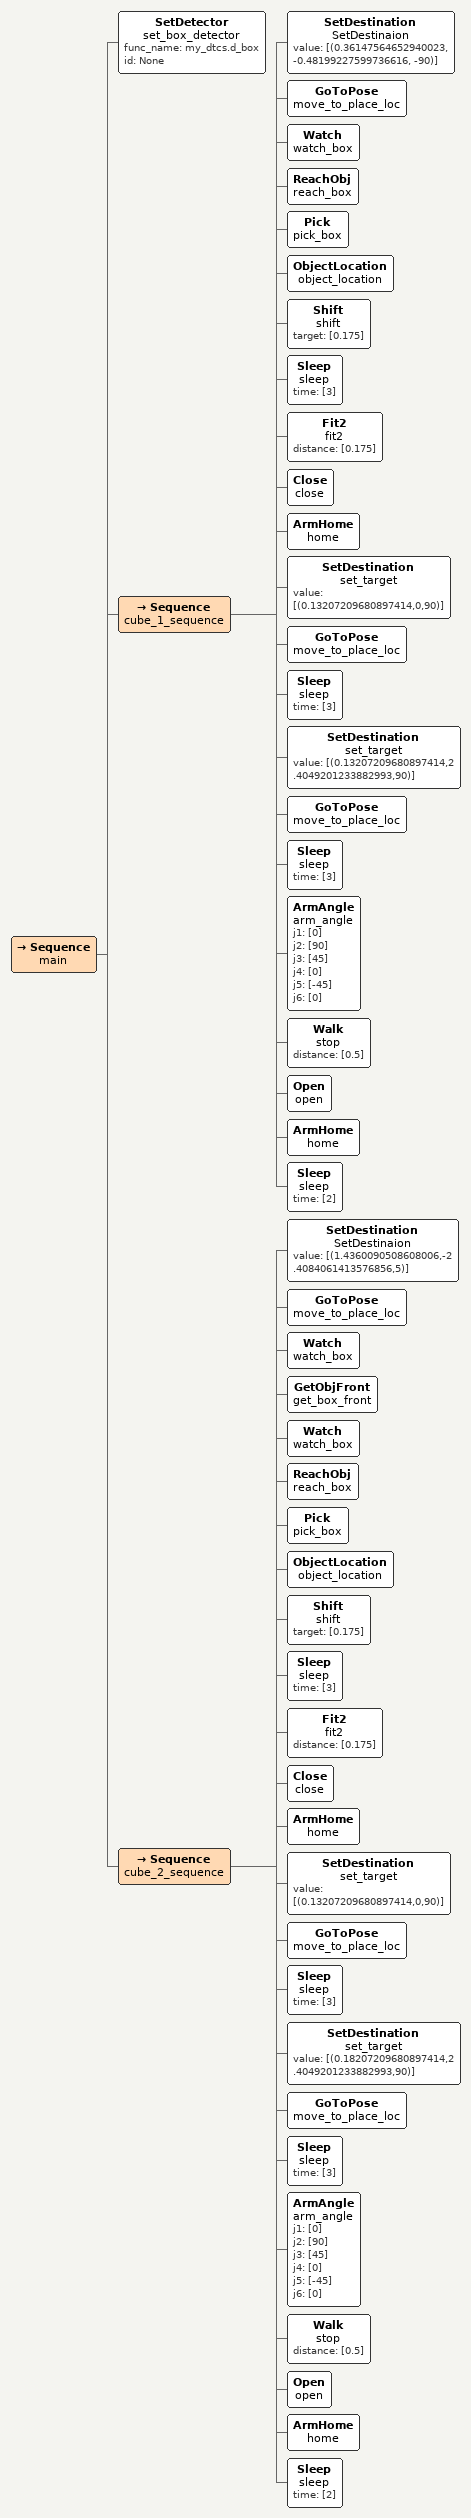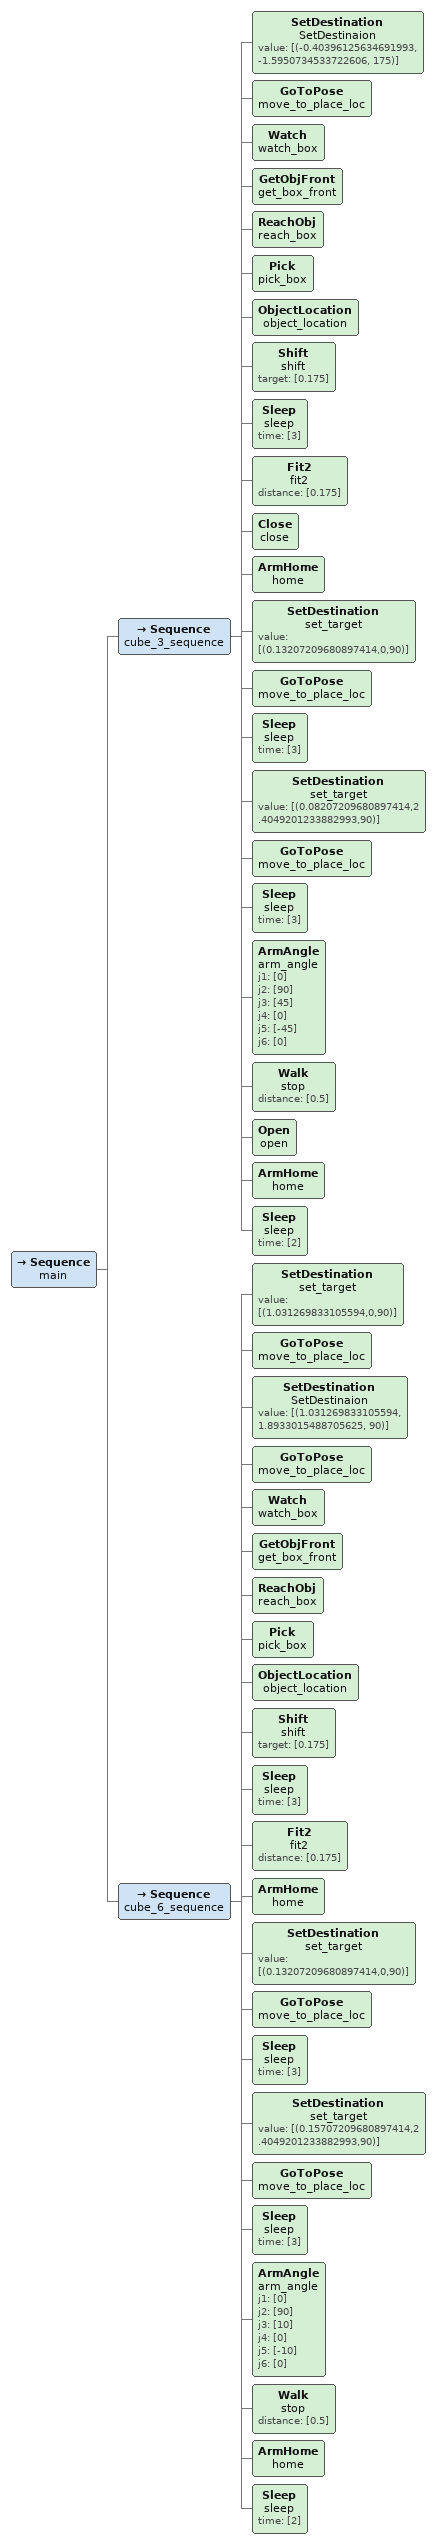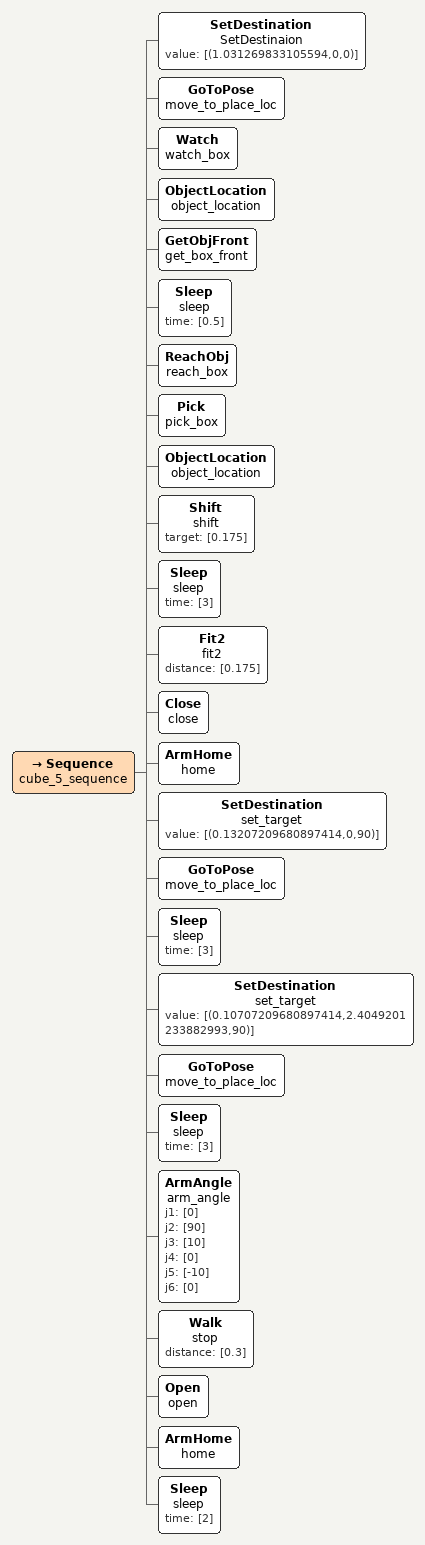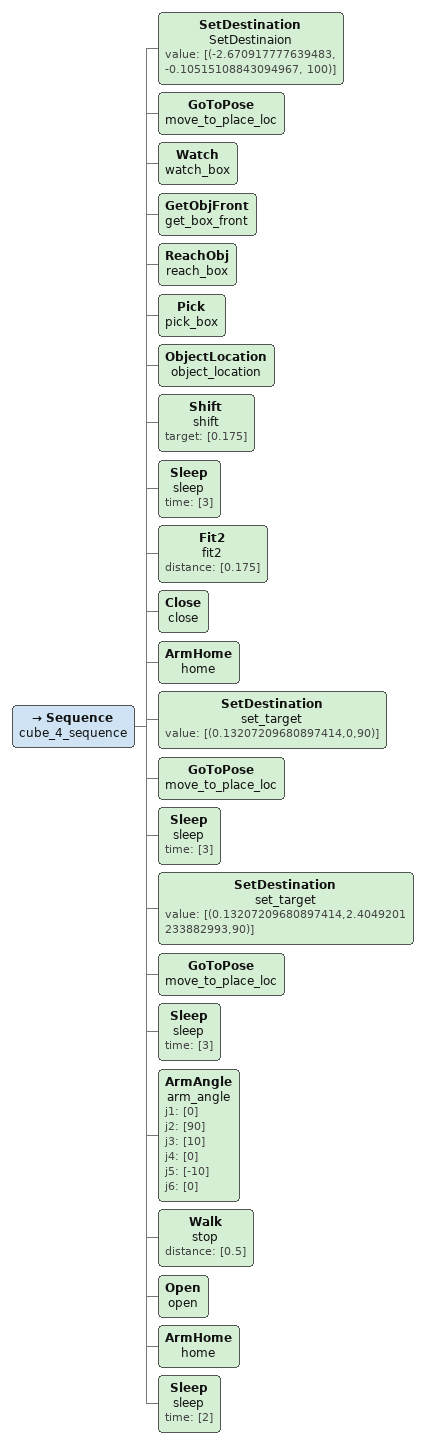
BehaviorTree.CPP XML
<Sequence name="main">

<!--  (共通) 検出器セット  -->
<SetDetector name="set_box_detector" func_name="my_dtcs.d_box" id="None"/>

<!-- キューブ１の処理 -->
    <Sequence name="cube_1_sequence">
        <SetDestination name="SetDestinaion" value="[(0.36147564652940023, -0.48199227599736616, -90)]"/>
        <GoToPose name="move_to_place_loc"/>
        <!-- キューブを検出して掴み、設置するまでの動作のBTがここに入る C0A24265 -->

        <!-- 1段目 真ん中 -->
        <!-- 検出 -->
        <Watch name="watch_box"/>
        <!-- 移動先を對象物手前に決定 -->
        <!-- 決定した座標に移動する -->
        <!-- 對象物に距離を縮める -->
        <ReachObj name="reach_box"/>
        <!-- アームを指定の角度に動かす j1="角度" j2="角度" j3="角度" j4="角度" j5="角度" j6="角度" -->
        <Pick name="pick_box"/>
        <!-- 對象物との位置・距離を表示 -->
        <ObjectLocation name="object_location"/>
        <!-- 向きを調整 target="距離" -->
        <Shift name="shift" target="[0.175]"/>
        <!-- 3秒待機 time="時間" -->
        <Sleep name="sleep" time="[3]"/>
        <!-- 對象物がグリッパーの中心に来るようにアームを調整 distance="距離" -->
        <Fit2 name="fit2" distance="[0.175]"/>
        <!-- グリッパーを閉じる -->
        <Close name="close"/>
        <!-- アームをホームポジションに戻す -->
        <ArmHome name="home"/>
        <!-- 移動先を設定 value="(x, y, theta)" -->
        <SetDestination name="set_target" value="[(0.13207209680897414,0,90)]"/>
        <!-- 移動先に移動 -->
        <GoToPose name="move_to_place_loc"/>
        <!-- 3秒待機 time="時間" -->
        <Sleep name="sleep" time="[3]"/>
        <!-- 移動先を設定 value="(x, y, theta)" -->
        <SetDestination name="set_target" value="[(0.13207209680897414,2.4049201233882993,90)]"/>
        <!-- 移動先に移動 -->
        <GoToPose name="move_to_place_loc"/>
        <!-- 3秒待機 time="時間" -->
        <Sleep name="sleep" time="[3]"/>
        <!-- アームを指定の角度に動かす j1="角度" j2="角度" j3="角度" j4="角度" j5="角度" j6="角度" -->
        <ArmAngle name="arm_angle" j1="[0]" j2="[90]" j3="[45]" j4="[0]" j5="[-45]" j6="[0]"/>
        <!-- 以下は理論値 -->
        <!-- 一段目 j1="[0]" j2="[90]" j3="[40]" j4="[0]" j5="[-40]" j6="[0]" -->
        <!-- 二・三段目 j1="[0]" j2="[90]" j3="[10]" j4="[0]" j5="[-10]" j6="[0]" -->
        <!-- 位置調整 -->
        <Walk name="stop" distance="[0.5]"/>
        <!-- グリッパーを開く -->
        <Open name="open"/>
        <!-- アームをホームポジションに戻す -->
        <ArmHome name="home"/>

        <Sleep name="sleep" time="[2]"/>
    </Sequence>

<!-- キューブ２の処理 -->
    <Sequence name="cube_2_sequence">
        <SetDestination name="SetDestinaion" value="[(1.4360090508608006,-2.4084061413576856,5)]"/>
        <GoToPose name="move_to_place_loc"/>
        <!-- キューブを検出して掴み、設置するまでの動作のBTがここに入る C0A24265 -->

        <!-- 1段目 右 -->
        <!-- 検出 -->
        <Watch name="watch_box"/>
        <!-- 移動先を對象物手前に決定 -->
        <GetObjFront name="get_box_front"/>
        <!-- 決定した座標に移動する -->
        <!-- 検出 -->
        <Watch name="watch_box"/>
        <!-- 對象物に距離を縮める -->
        <ReachObj name="reach_box"/>
        <!-- アームを指定の角度に動かす j1="角度" j2="角度" j3="角度" j4="角度" j5="角度" j6="角度" -->
        <Pick name="pick_box"/>
        <!-- 對象物との位置・距離を表示 -->
        <ObjectLocation name="object_location"/>
        <!-- 向きを調整 target="距離" -->
        <Shift name="shift" target="[0.175]"/>
        <!-- 3秒待機 time="時間" -->
        <Sleep name="sleep" time="[3]"/>
        <!-- 對象物がグリッパーの中心に来るようにアームを調整 distance="距離" -->
        <Fit2 name="fit2" distance="[0.175]"/>
        <!-- グリッパーを閉じる -->
        <Close name="close"/>
        <!-- アームをホームポジションに戻す -->
        <ArmHome name="home"/>
        <!-- 移動先を設定 value="(x, y, theta)" -->
        <SetDestination name="set_target" value="[(0.13207209680897414,0,90)]"/>
        <!-- 移動先に移動 -->
        <GoToPose name="move_to_place_loc"/>
        <!-- 3秒待機 time="時間" -->
        <Sleep name="sleep" time="[3]"/>
        <!-- 移動先を設定 value="(x, y, theta)" -->
        <SetDestination name="set_target" value="[(0.18207209680897414,2.4049201233882993,90)]"/>
        <!-- 移動先に移動 -->
        <GoToPose name="move_to_place_loc"/>
        <!-- 3秒待機 time="時間" -->
        <Sleep name="sleep" time="[3]"/>
        <!-- アームを指定の角度に動かす j1="角度" j2="角度" j3="角度" j4="角度" j5="角度" j6="角度" -->
        <ArmAngle name="arm_angle" j1="[0]" j2="[90]" j3="[45]" j4="[0]" j5="[-45]" j6="[0]"/>
        <!-- 以下は理論値 -->
        <!-- 一段目 j1="[0]" j2="[90]" j3="[40]" j4="[0]" j5="[-40]" j6="[0]" -->
        <!-- 二・三段目 j1="[0]" j2="[90]" j3="[10]" j4="[0]" j5="[-10]" j6="[0]" -->
        <!-- 位置調整 -->
        <Walk name="stop" distance="[0.5]"/>
        <!-- グリッパーを開く -->
        <Open name="open"/>
        <!-- アームをホームポジションに戻す -->
        <ArmHome name="home"/>
        <Sleep name="sleep" time="[2]"/>
    </Sequence>

</Sequence>

<Sequence name="main">

<!-- キューブ３の処理 -->
    <Sequence name="cube_3_sequence">
        <SetDestination name="SetDestinaion" value="[(-0.40396125634691993, -1.5950734533722606, 175)]"/>
        <GoToPose name="move_to_place_loc"/>
    <!-- キューブを検出して掴み、設置するまでの動作のBTがここに入る C0A24265 -->

    <!-- 1段目 左 -->
        <!-- 検出 -->
        <Watch name="watch_box"/>
        <!-- 移動先を對象物手前に決定 -->
        <GetObjFront name="get_box_front"/>
        <!-- 決定した座標に移動する -->
        <!-- 對象物に距離を縮める -->
        <ReachObj name="reach_box"/>
        <!-- アームを指定の角度に動かす j1="角度" j2="角度" j3="角度" j4="角度" j5="角度" j6="角度" -->
        <Pick name="pick_box"/>
        <!-- 對象物との位置・距離を表示 -->
        <ObjectLocation name="object_location"/>
        <!-- 向きを調整 target="距離" -->
        <Shift name="shift" target="[0.175]"/>
        <!-- 3秒待機 time="時間" -->
        <Sleep name="sleep" time="[3]"/>
        <!-- 對象物がグリッパーの中心に来るようにアームを調整 distance="距離" -->
        <Fit2 name="fit2" distance="[0.175]"/>
        <!-- グリッパーを閉じる -->
        <Close name="close"/>
        <!-- アームをホームポジションに戻す -->
        <ArmHome name="home"/>
        <!-- 移動先を設定 value="(x, y, theta)" -->
        <SetDestination name="set_target" value="[(0.13207209680897414,0,90)]"/>
        <!-- 移動先に移動 -->
        <GoToPose name="move_to_place_loc"/>
        <!-- 3秒待機 time="時間" -->
        <Sleep name="sleep" time="[3]"/>
        <!-- 移動先を設定 value="(x, y, theta)" -->
        <SetDestination name="set_target" value="[(0.08207209680897414,2.4049201233882993,90)]"/>
        <!-- 移動先に移動 -->
        <GoToPose name="move_to_place_loc"/>
        <!-- 3秒待機 time="時間" -->
        <Sleep name="sleep" time="[3]"/>
        <!-- アームを指定の角度に動かす j1="角度" j2="角度" j3="角度" j4="角度" j5="角度" j6="角度" -->
        <ArmAngle name="arm_angle" j1="[0]" j2="[90]" j3="[45]" j4="[0]" j5="[-45]" j6="[0]"/>
        <!-- 以下は理論値 -->
        <!-- 一段目 j1="[0]" j2="[90]" j3="[40]" j4="[0]" j5="[-40]" j6="[0]" -->
        <!-- 二・三段目 j1="[0]" j2="[90]" j3="[10]" j4="[0]" j5="[-10]" j6="[0]" -->
        <!-- 位置調整 -->
        <Walk name="stop" distance="[0.5]"/>
        <!-- グリッパーを開く -->
        <Open name="open"/>
        <!-- アームをホームポジションに戻す -->
        <ArmHome name="home"/>
        <Sleep name="sleep" time="[2]"/>
      </Sequence>

<!-- キューブ６の処理 -->
    <Sequence name="cube_6_sequence">
        <!-- 移動先を設定 value="(x, y, theta)" -->
        <SetDestination name="set_target" value="[(1.031269833105594,0,90)]"/>
        <!-- 移動先に移動 -->
        <GoToPose name="move_to_place_loc"/>
        <SetDestination name="SetDestinaion" value="[(1.031269833105594, 1.8933015488705625, 90)]"/>
        <GoToPose name="move_to_place_loc"/>
        <!-- キューブを検出して掴み、設置するまでの動作のBTがここに入る C0A24265 -->

        <!-- 1段目 真ん中 -->
        <!-- 検出 -->
        <Watch name="watch_box"/>
        <!-- 移動先を對象物手前に決定 -->
        <GetObjFront name="get_box_front"/>
        <!-- 決定した座標に移動する -->
        <!-- 對象物に距離を縮める -->
        <ReachObj name="reach_box"/>
        <!-- アームを指定の角度に動かす j1="角度" j2="角度" j3="角度" j4="角度" j5="角度" j6="角度" -->
        <Pick name="pick_box"/>
        <!-- 對象物との位置・距離を表示 -->
        <ObjectLocation name="object_location"/>
        <!-- 向きを調整 target="距離" -->
        <Shift name="shift" target="[0.175]"/>
        <!-- 3秒待機 time="時間" -->
        <Sleep name="sleep" time="[3]"/>
        <!-- 對象物がグリッパーの中心に来るようにアームを調整 distance="距離" -->
        <Fit2 name="fit2" distance="[0.175]"/>
        <!-- グリッパーを閉じる -->
        <!-- アームをホームポジションに戻す -->
        <ArmHome name="home"/>
        <!-- 移動先を設定 value="(x, y, theta)" -->
        <SetDestination name="set_target" value="[(0.13207209680897414,0,90)]"/>
        <!-- 移動先に移動 -->
        <GoToPose name="move_to_place_loc"/>
        <!-- 3秒待機 time="時間" -->
        <Sleep name="sleep" time="[3]"/>
        <!-- 移動先を設定 value="(x, y, theta)" -->
        <SetDestination name="set_target" value="[(0.15707209680897414,2.4049201233882993,90)]"/>
        <!-- 移動先に移動 -->
        <GoToPose name="move_to_place_loc"/>
        <!-- 3秒待機 time="時間" -->
        <Sleep name="sleep" time="[3]"/>
        <!-- アームを指定の角度に動かす j1="角度" j2="角度" j3="角度" j4="角度" j5="角度" j6="角度" -->
        <ArmAngle name="arm_angle" j1="[0]" j2="[90]" j3="[10]" j4="[0]" j5="[-10]" j6="[0]"/>
        <!-- 以下は理論値 -->
        <!-- 一段目 j1="[0]" j2="[90]" j3="[40]" j4="[0]" j5="[-40]" j6="[0]" -->
        <!-- 二・三段目 j1="[0]" j2="[90]" j3="[10]" j4="[0]" j5="[-10]" j6="[0]" -->
        <!-- 位置調整 -->
        <Walk name="stop" distance="[0.5]"/>
        <!-- グリッパーを開く -->
        <!-- アームをホームポジションに戻す -->
        <ArmHome name="home"/>
        <Sleep name="sleep" time="[2]"/>
    </Sequence>

</Sequence>

<Sequence name="cube_5_sequence">
    <SetDestination name="SetDestinaion" value="[(1.031269833105594,0,0)]"/>
    <GoToPose name="move_to_place_loc"/>
    <!-- キューブを検出して掴み、設置するまでの動作のBTがここに入る C0A24265 -->

    <!-- 1段目 左 -->
    <!-- 検出 -->
    <Watch name="watch_box"/>
    <!-- 對象物との位置・距離を表示 -->
    <ObjectLocation name="object_location"/>
    <!-- 移動先を對象物手前に決定 -->
    <GetObjFront name="get_box_front"/>
    <!-- 決定した座標に移動する -->
    <!-- 0.5秒待機 time="時間" -->
    <Sleep name="sleep" time="[0.5]"/>
    <!-- 對象物に距離を縮める -->
    <ReachObj name="reach_box"/>
    <!-- アームを指定の角度に動かす j1="角度" j2="角度" j3="角度" j4="角度" j5="角度" j6="角度" -->
    <Pick name="pick_box"/>
    <!-- 對象物との位置・距離を表示 -->
    <ObjectLocation name="object_location"/>
    <!-- 向きを調整 target="距離" -->
    <Shift name="shift" target="[0.175]"/>
    <!-- 3秒待機 time="時間" -->
    <Sleep name="sleep" time="[3]"/>
    <!-- 對象物がグリッパーの中心に来るようにアームを調整 distance="距離" -->
    <Fit2 name="fit2" distance="[0.175]"/>
    <!-- グリッパーを閉じる -->
    <Close name="close"/>
    <!-- アームをホームポジションに戻す -->
    <ArmHome name="home"/>
    <!-- 移動先を設定 value="(x, y, theta)" -->
    <SetDestination name="set_target" value="[(0.13207209680897414,0,90)]"/>
    <!-- 移動先に移動 -->
    <GoToPose name="move_to_place_loc"/>
    <!-- 3秒待機 time="時間" -->
    <Sleep name="sleep" time="[3]"/>
    <!-- 移動先を設定 value="(x, y, theta)" -->
    <SetDestination name="set_target" value="[(0.10707209680897414,2.4049201233882993,90)]"/>
    <!-- 移動先に移動 -->
    <GoToPose name="move_to_place_loc"/>
    <!-- 3秒待機 time="時間" -->
    <Sleep name="sleep" time="[3]"/>
    <!-- アームを指定の角度に動かす j1="角度" j2="角度" j3="角度" j4="角度" j5="角度" j6="角度" -->
    <ArmAngle name="arm_angle" j1="[0]" j2="[90]" j3="[10]" j4="[0]" j5="[-10]" j6="[0]"/>
    <!-- 以下は理論値 -->
    <!-- 一段目 j1="[0]" j2="[90]" j3="[40]" j4="[0]" j5="[-40]" j6="[0]" -->
    <!-- 二・三段目 j1="[0]" j2="[90]" j3="[10]" j4="[0]" j5="[-10]" j6="[0]" -->
    <!-- 位置調整 -->
    <Walk name="stop" distance="[0.3]"/>
    <!-- グリッパーを開く -->
    <Open name="open"/>
    <!-- アームをホームポジションに戻す -->
    <ArmHome name="home"/>
    <Sleep name="sleep" time="[2]"/>
</Sequence>

<Sequence name="cube_4_sequence">
    <SetDestination name="SetDestinaion" value="[(-2.670917777639483, -0.10515108843094967, 100)]"/>
    <GoToPose name="move_to_place_loc"/>
    <!-- キューブを検出して掴み、設置するまでの動作のBTがここに入る C0A24265 -->

    <!-- 1段目 右 -->
    <!-- 検出 -->
    <Watch name="watch_box"/>
    <!-- 移動先を對象物手前に決定 -->
    <GetObjFront name="get_box_front"/>
    <!-- 決定した座標に移動する -->
    <!-- 對象物に距離を縮める -->
    <ReachObj name="reach_box"/>
    <!-- アームを指定の角度に動かす j1="角度" j2="角度" j3="角度" j4="角度" j5="角度" j6="角度" -->
    <Pick name="pick_box"/>
    <!-- 對象物との位置・距離を表示 -->
    <ObjectLocation name="object_location"/>
    <!-- 向きを調整 target="距離" -->
    <Shift name="shift" target="[0.175]"/>
    <!-- 3秒待機 time="時間" -->
    <Sleep name="sleep" time="[3]"/>
    <!-- 對象物がグリッパーの中心に来るようにアームを調整 distance="距離" -->
    <Fit2 name="fit2" distance="[0.175]"/>
    <!-- グリッパーを閉じる -->
    <Close name="close"/>
    <!-- アームをホームポジションに戻す -->
    <ArmHome name="home"/>
    <!-- 移動先を設定 value="(x, y, theta)" -->
    <SetDestination name="set_target" value="[(0.13207209680897414,0,90)]"/>
    <!-- 移動先に移動 -->
    <GoToPose name="move_to_place_loc"/>
    <!-- 3秒待機 time="時間" -->
    <Sleep name="sleep" time="[3]"/>
    <!-- 移動先を設定 value="(x, y, theta)" -->
    <SetDestination name="set_target" value="[(0.13207209680897414,2.4049201233882993,90)]"/>
    <!-- 移動先に移動 -->
    <GoToPose name="move_to_place_loc"/>
    <!-- 3秒待機 time="時間" -->
    <Sleep name="sleep" time="[3]"/>
    <!-- アームを指定の角度に動かす j1="角度" j2="角度" j3="角度" j4="角度" j5="角度" j6="角度" -->
    <ArmAngle name="arm_angle" j1="[0]" j2="[90]" j3="[10]" j4="[0]" j5="[-10]" j6="[0]"/>
    <!-- 以下は理論値 -->
    <!-- 一段目 j1="[0]" j2="[90]" j3="[40]" j4="[0]" j5="[-40]" j6="[0]" -->
    <!-- 二・三段目 j1="[0]" j2="[90]" j3="[10]" j4="[0]" j5="[-10]" j6="[0]" -->
    <!-- 位置調整 -->
    <Walk name="stop" distance="[0.5]"/>
    <!-- グリッパーを開く -->
    <Open name="open"/>
    <!-- アームをホームポジションに戻す -->
    <ArmHome name="home"/>
    <Sleep name="sleep" time="[2]"/>
</Sequence>
